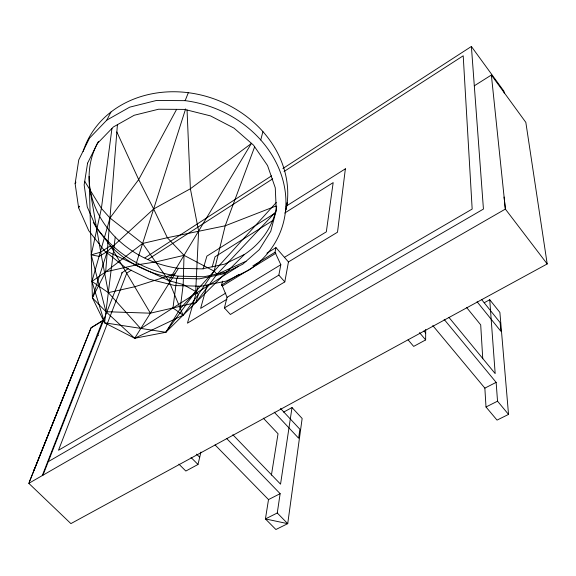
<?xml version="1.0" encoding="UTF-8"?>
<svg xmlns="http://www.w3.org/2000/svg" width="576" height="576" viewBox="0 0 576 576"><rect width="100%" height="100%" fill="white"/><g stroke="black" fill="none" stroke-linecap="round" stroke-linejoin="round"><path stroke-width="0.86" d="M408.082 339.833L413.662 346.406L425.642 339.919L425.693 329.436M276.718 206.518A95.897 82.332 20.1 0 1 244.548 254.376L165.816 332.28L134.698 338.27L104.58 322.798L92.398 297.857L105.682 271.836L117.446 124.416M187.056 110.016L190.382 188.762L198.619 231.091L195.696 291.528L165.816 332.28L104.58 322.798L115.243 237.038M165.816 332.28L180.202 308.65L183.19 284.53L184.018 255.341L167.342 237.715L153.634 208.98L138.679 179.575L116.849 131.969M345.37 168.826L337.514 232.193L288.446 261.936L284.803 281.894L230.378 314.474L224.402 307.944L227.059 297.346L222.379 286.034L221.537 285.106L222.566 281.153M176.782 278.287L172.98 307.951L140.724 328.63L108.331 292.644L91.958 281.405L109.98 218.002L138.679 179.575L176.609 109.361M111.96 128.405L101.398 208.397L91.238 254.866L105.955 311.702L134.698 338.27L183.082 315.194L198.346 294.48L214.142 271.152L225.216 225.792L254.657 146.808M215.064 444.924L268.51 499.586L265.428 518.926L275.897 529.517L287.726 523.663L277.265 512.993L280.138 493.668L226.62 438.473M283.608 412.121L292.018 407.549L280.548 484.157L232.834 434.729M75.132 183.672L78.754 159.905L89.496 138.168L106.834 120.096L129.694 107.158L156.47 100.469L185.155 100.656A107.107 91.541 20 0 1 280.31 172.066A107.107 91.541 20 0 1 248.53 270.324L226.231 281.074L201.204 286.229L175.003 285.566L149.162 279.166L125.23 267.415L104.652 250.942L88.74 230.681L78.617 207.792L75.132 183.672L75.924 182.117M271.411 475.121L278.042 433.757L263.304 418.147M224.402 307.944L278.842 275.119L280.836 264.708L275.033 252.274L275.969 247.615L288.446 261.936M285.466 211.45L287.258 202.457M178.898 464.134L185.832 471.046L197.993 464.472L200.938 452.059M260.748 139.982L262.915 131.609M207.094 285.185L200.614 308.405L225.778 293.076M212.134 267.127L215.014 256.81L272.578 220.658M198.151 286.222L187.445 323.158L226.922 299.225M203.134 269.042L206.87 256.154L274.601 213.451M104.58 322.798L91.958 281.405L105.682 271.836L135.713 265.068L185.616 108.9M177.185 278.705L178.006 276.134L203.911 276.768L227.801 271.807M195.725 302.688L198.346 294.48L195.696 291.528L183.19 284.53L168.775 280.649L107.309 251.474L99.194 256.378L91.238 254.866L100.699 252.13L110.441 245.815L150.386 313.186L195.725 302.688L216.886 274.37L275.89 211.745M150.386 313.186L105.955 311.702L92.398 297.857L107.309 251.474L153.634 208.98L190.382 188.762L251.51 143.395M42.293 475.574L102.787 320.414L91.073 327.809L28.8 483.336L70.898 523.613L547.2 263.952L525.838 122.393L491.364 75.038L474.3 85.81M42.955 475.193L122.306 272.506M185.155 100.656L188.33 92.7M29.736 481.01L73.087 372.449M34.222 469.764L91.073 327.809L103.594 320.299M107.878 243.353L108.526 241.834M106.834 120.096L110.945 112.032M78.617 207.792L79.574 206.194L78.516 207.072M238.702 266.155L172.98 307.951L183.082 315.194L168.775 280.649L251.489 143.28M134.698 338.27L178.445 268.315L202.032 268.87L224.532 264.154L244.548 254.376M180.202 308.65L276.278 202.5M105.682 271.836L142.61 243.461L167.342 237.715L225.216 225.792L276.091 205.978M121.522 273.017L128.333 268.603M144.922 257.861L271.591 175.846M282.895 168.523L471.391 46.483L503.978 91.267L504.194 93.046M131.342 270.144L126.806 273.074L58.507 450.245L472.169 209.066L463.205 55.793L284.04 171.511M147.967 259.402L272.707 178.841M286.013 206.251L345.442 168.782M284.695 213.048L333.173 182.606L326.333 231.826L284.544 257.278M266.854 253.231L275.969 247.615M221.537 285.106L239.112 274.32M252.864 265.874L275.033 252.274M222.379 286.034L275.875 253.238M227.059 297.346L280.836 264.708M33.329 470.333L34.25 469.8M48.247 461.671L483.437 209.074L471.391 46.483M28.8 483.336L505.368 209.088L491.364 75.038M484.236 302.717L489.737 299.729L499.889 312.43L508.529 414.418L497.03 420.113L486.007 406.98L484.855 388.123L432.785 325.577M484.855 388.123L496.138 382.37L444.139 319.378M268.51 499.586L280.138 493.668M486.007 406.98L497.534 401.191L496.138 382.37M277.265 512.993L265.428 518.926L287.726 523.663L302.148 418.478L292.018 407.549M246.067 261.274L216.886 274.37L214.142 271.152L184.018 255.341L155.628 261.965L135.713 265.068M174.953 273.895L135.036 286.682L108.331 292.644L100.699 252.13L89.374 186.25M191.059 457.502L197.993 464.472M196.574 454.126L199.699 457.279M97.186 334.274L98.41 335.563M274.241 412.178L298.634 438.221L299.873 429.235L280.498 408.449M278.842 275.119L284.803 281.894M419.515 332.633L425.642 339.919M423.943 330.948L425.678 333.014M497.534 401.191L508.529 414.418M448.949 317.405L495.173 373.594L489.737 299.729M466.589 307.469L480.701 324.864L482.76 358.79M477.079 301.745L500.868 331.294L500.141 322.639L481.536 299.448M547.2 263.952L505.368 209.088L504.079 197.035M168.775 280.649L142.61 243.461L109.98 218.002L101.398 208.397L84.715 181.318M89.107 176.364L92.398 297.857M178.445 268.315A95.897 82.332 20.1 0 1 98.474 141.466M178.006 276.134A105.782 90.835 20.1 0 1 93.283 222.473M83.124 151.524A105.782 90.835 20.1 0 1 206.294 96.394A105.782 90.835 20.1 0 1 286.171 209.441M87.566 163.188L84.161 184.867L87.25 206.914L96.43 227.88L110.945 246.47A97.819 83.585 20 0 0 175.399 278.258L199.433 278.849L222.35 274.09L242.741 264.197L259.272 249.667L270.763 231.314L276.286 210.233L275.263 187.798L267.552 165.55L253.505 145.138L234.022 128.124L210.485 115.891L184.673 109.418L158.573 109.224L134.194 115.265L113.335 126.986L97.459 143.402L87.566 163.188"/></g></svg>
